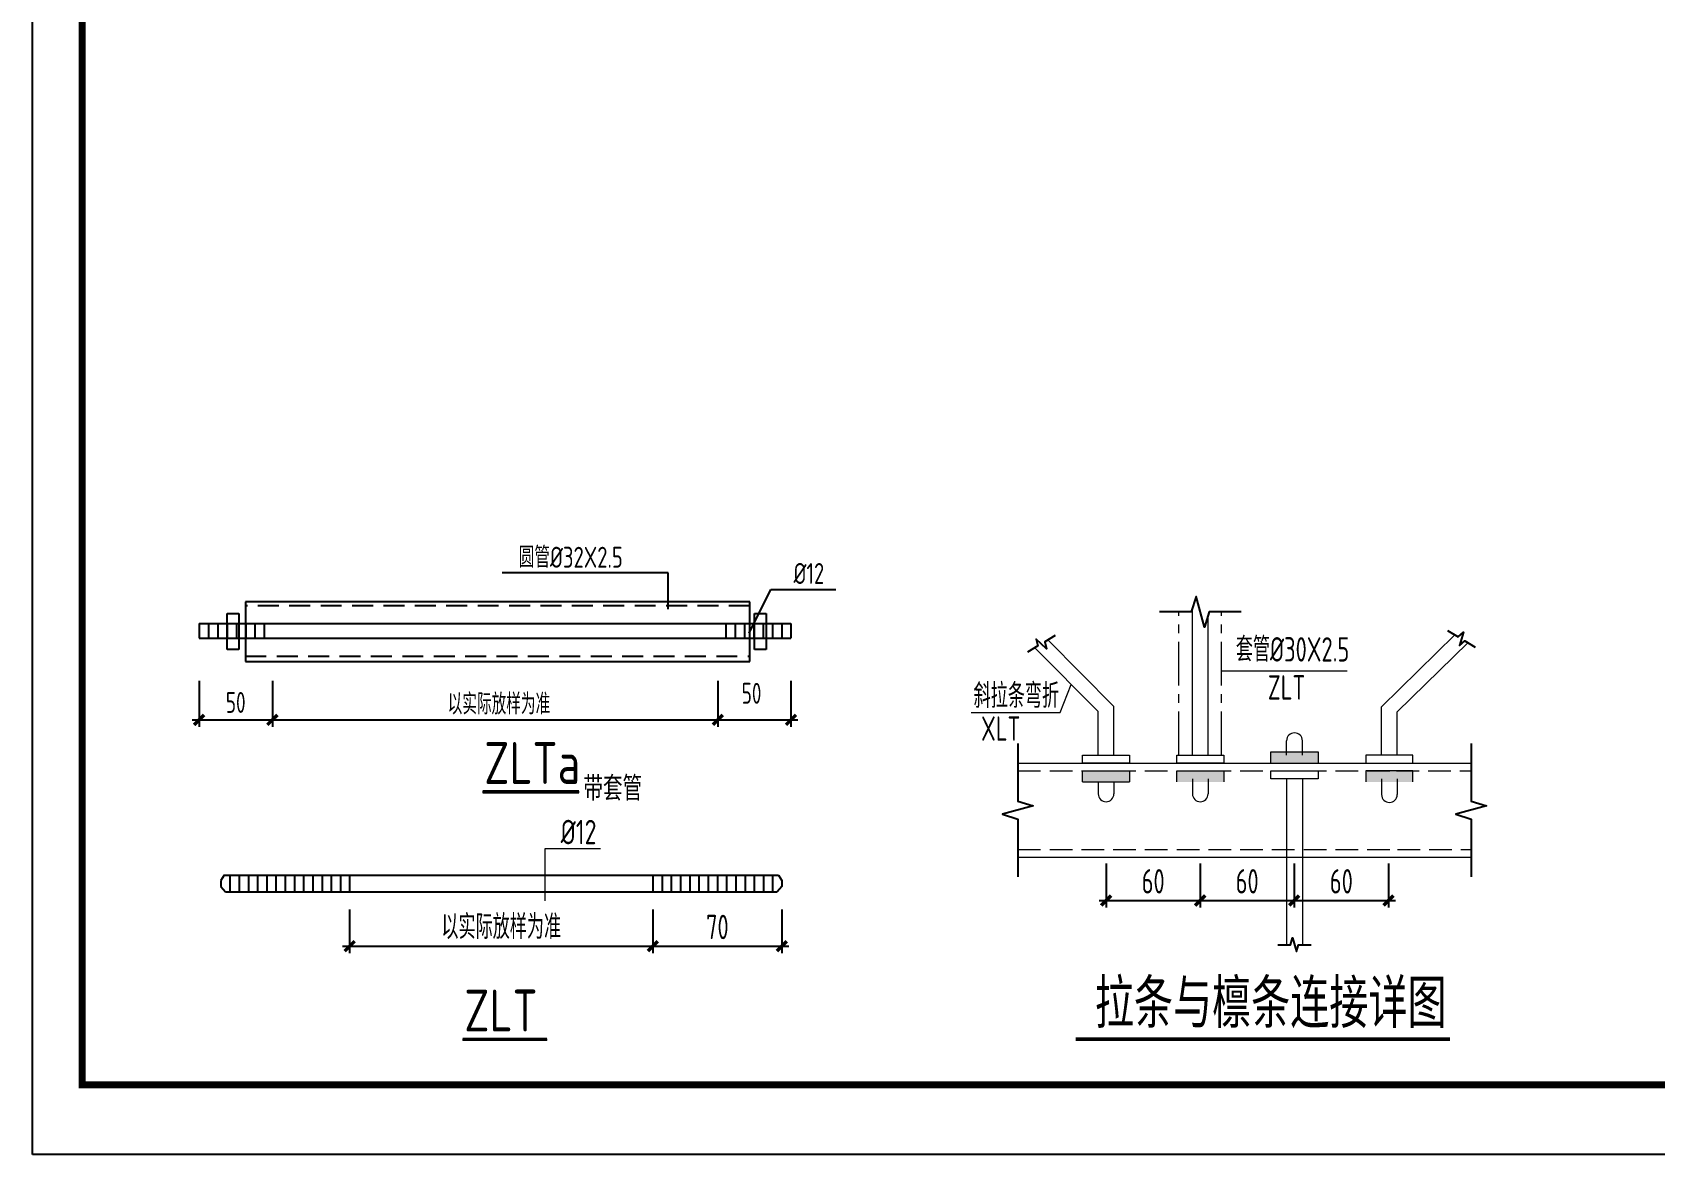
# Model space of a CAD drawing. Extents: x -3102990 to -851544, y -5293060 to -2540151.
# Drawn here: x -1901500 to -1878252, y -2672902 to -2656811 of the extents above; entities that cross this region are included whole.
import ezdxf

# ---------------------------------------------------------------- set-up
doc = ezdxf.new("R2010")
doc.units = 0
doc.header["$LTSCALE"] = 1000
doc.header["$PDMODE"] = 1
for name, pattern in [('CENTER', [2, 1.25, -0.25, 0.25, -0.25]), ('DASH', [0.35, 0.25, -0.1]), ('HIDDEN2', [0.45, 0.3, -0.15])]:
    doc.linetypes.add(name, pattern=pattern)
doc.layers.get('0').update_dxf_attribs({"linetype": 'CONTINUOUS'})
doc.layers.get('Defpoints').update_dxf_attribs({"linetype": 'CONTINUOUS'})
for name, color, linetype in [('1', 140, 'CONTINUOUS'), ('DIM', 3, 'CONTINUOUS'), ('DIM1', 3, 'CONTINUOUS'), ('NUM', 7, 'CONTINUOUS'), ('PUB_TITLE', 4, 'CONTINUOUS'), ('REIN', 1, 'CONTINUOUS'), ('TEXT', 7, 'CONTINUOUS'), ('THIN', 7, 'CONTINUOUS'), ('中粗线', 2, 'CONTINUOUS'), ('梁__实线', 4, 'CONTINUOUS')]:
    doc.layers.add(name, color=color, linetype=linetype)
doc.layers.add('yichutu', color=7, linetype='CONTINUOUS', true_color=0xffffff, plot=False)
doc.styles.add('TSSD_Dimension', font='tssdeng.shx', dxfattribs={"width": 0.7, "bigfont": 'Hztxt.shx'})
doc.styles.add('TSSD_Label', font='tssdeng.shx', dxfattribs={"width": 0.75, "bigfont": 'hztxt.shx'})
doc.styles.add('TSSD_Rein', font='Tssdeng.shx', dxfattribs={"width": 0.75, "bigfont": 'hztxt.shx'})
doc.dimstyles.new('TSSD_25_100', dxfattribs={"dimtxt": 350, "dimasz": 100, "dimexe": 100, "dimexo": 250, "dimgap": 100, "dimtad": 1, "dimdec": 0, "dimlfac": 0.25, "dimzin": 0, "dimdsep": 46, "dimtxsty": 'TSSD_Dimension', "dimblk": 'ARCHTICK', "dimcen": 0, "dimdle": 100, "dimclrt": 7, "dimadec": 0, "dimazin": 0, "dimtfac": 1, "dimtdec": 0, "dimtix": 1, "dimtmove": 2, "dimatfit": 3, "dimfxl": 1, "dimtolj": 1, "dimtzin": 0, "dimarcsym": 0})

# ---------------------------------------------------------------- blocks, each defined once
blk = doc.blocks.new('_ArchTick')
at = {"color": 0, "const_width": 0.5}
blk.add_lwpolyline([(-0.71, -0.71), (0.71, 0.71)], dxfattribs=at)
blk = doc.blocks.new('*D2665')
at = {"layer": 'Defpoints', "color": 0}
for p in [(-1896954, -2669137), (-1892608, -2669137), (-1892608, -2669914)]:
    blk.add_point(p, dxfattribs=at)
at = {"layer": 'DIM', "color": 0, "lineweight": -2}
for p, q in [((-1896954, -2669387), (-1896954, -2670014)), ((-1892608, -2669387), (-1892608, -2670014)), ((-1897054, -2669914), (-1892508, -2669914))]:
    blk.add_line(p, q, dxfattribs=at)
at = {"layer": 'DIM', "color": 0, "lineweight": -2, "xscale": 100, "yscale": 100, "zscale": 99.99999999999994, "rotation": 180}
blk.add_blockref('_ArchTick', (-1896954, -2669914), dxfattribs=at)
at = {"layer": 'DIM', "color": 0, "lineweight": -2, "xscale": 100, "yscale": 100, "zscale": 99.99999999999994}
blk.add_blockref('_ArchTick', (-1892608, -2669914), dxfattribs=at)
at = {"layer": 'DIM', "color": 7, "lineweight": 5, "insert": (-1894781, -2669638), "char_height": 350, "attachment_point": 5, "style": 'TSSD_Dimension'}
blk.add_mtext('\\A1;以实际放样为准', dxfattribs=at)
blk = doc.blocks.new('*D2666')
at = {"layer": 'Defpoints', "color": 0}
for p in [(-1892608, -2669137), (-1890760, -2669137), (-1890760, -2669914)]:
    blk.add_point(p, dxfattribs=at)
at = {"layer": 'DIM', "color": 0, "lineweight": -2}
for p, q in [((-1892608, -2669387), (-1892608, -2670014)), ((-1890760, -2669387), (-1890760, -2670014)), ((-1892708, -2669914), (-1890660, -2669914))]:
    blk.add_line(p, q, dxfattribs=at)
at = {"layer": 'DIM', "color": 0, "lineweight": -2, "xscale": 100, "yscale": 100, "zscale": 99.99999999999994, "rotation": 180}
blk.add_blockref('_ArchTick', (-1892608, -2669914), dxfattribs=at)
at = {"layer": 'DIM', "color": 0, "lineweight": -2, "xscale": 100, "yscale": 100, "zscale": 99.99999999999994}
blk.add_blockref('_ArchTick', (-1890760, -2669914), dxfattribs=at)
at = {"layer": 'DIM', "color": 7, "lineweight": 5, "insert": (-1891684, -2669639), "char_height": 350, "attachment_point": 5, "style": 'TSSD_Dimension'}
blk.add_mtext('\\A1;70', dxfattribs=at)
blk = doc.blocks.new('*D7')
at = {"layer": 'Defpoints', "color": 0}
for p in [(958190, -332527), (959239, -332527), (959239, -333339)]:
    blk.add_point(p, dxfattribs=at)
at = {"layer": 'DIM', "color": 0, "lineweight": -2}
for p, q in [((958190, -332777), (958190, -333439)), ((959239, -332777), (959239, -333439)), ((958090, -333339), (959339, -333339))]:
    blk.add_line(p, q, dxfattribs=at)
at = {"layer": 'DIM', "color": 0, "lineweight": -2, "xscale": 100, "yscale": 100, "zscale": 100, "rotation": 180}
blk.add_blockref('_ArchTick', (958190, -333339), dxfattribs=at)
at = {"layer": 'DIM', "color": 0, "lineweight": -2, "xscale": 100, "yscale": 100, "zscale": 100}
blk.add_blockref('_ArchTick', (959239, -333339), dxfattribs=at)
at = {"layer": 'DIM', "color": 7, "insert": (958674, -332958), "char_height": 300, "attachment_point": 5, "style": 'TSSD_Dimension'}
blk.add_mtext('\\A1;50', dxfattribs=at)
blk = doc.blocks.new('*D8')
at = {"layer": 'Defpoints', "color": 0}
for p in [(950756, -332527), (951806, -332527), (951806, -333339)]:
    blk.add_point(p, dxfattribs=at)
at = {"layer": 'DIM', "color": 0, "lineweight": -2}
for p, q in [((950756, -332777), (950756, -333439)), ((951806, -332777), (951806, -333439)), ((950656, -333339), (951906, -333339))]:
    blk.add_line(p, q, dxfattribs=at)
at = {"layer": 'DIM', "color": 0, "lineweight": -2, "xscale": 100, "yscale": 100, "zscale": 100, "rotation": 180}
blk.add_blockref('_ArchTick', (950756, -333339), dxfattribs=at)
at = {"layer": 'DIM', "color": 0, "lineweight": -2, "xscale": 100, "yscale": 100, "zscale": 100}
blk.add_blockref('_ArchTick', (951806, -333339), dxfattribs=at)
at = {"layer": 'DIM', "color": 7, "insert": (951281, -333089), "char_height": 300, "attachment_point": 5, "style": 'TSSD_Dimension'}
blk.add_mtext('\\A1;50', dxfattribs=at)
blk = doc.blocks.new('*D2667')
at = {"layer": 'Defpoints', "color": 0}
for p in [(-1884766, -2668477, 338), (-1883416, -2668477, 338), (-1883416, -2669259)]:
    blk.add_point(p, dxfattribs=at)
at = {"layer": 'DIM', "color": 0, "lineweight": -2}
for p, q in [((-1884766, -2668727), (-1884766, -2669359)), ((-1883416, -2668727), (-1883416, -2669359)), ((-1884866, -2669259), (-1883316, -2669259))]:
    blk.add_line(p, q, dxfattribs=at)
at = {"layer": 'DIM', "color": 0, "lineweight": -2, "xscale": 100, "yscale": 100, "zscale": 100, "rotation": 180}
blk.add_blockref('_ArchTick', (-1884766, -2669259), dxfattribs=at)
at = {"layer": 'DIM', "color": 0, "lineweight": -2, "xscale": 100, "yscale": 100, "zscale": 100}
blk.add_blockref('_ArchTick', (-1883416, -2669259), dxfattribs=at)
at = {"layer": 'DIM', "color": 7, "lineweight": 5, "insert": (-1884091, -2668984), "char_height": 350, "attachment_point": 5, "style": 'TSSD_Dimension'}
blk.add_mtext('\\A1;60', dxfattribs=at)
blk = doc.blocks.new('*D2668')
at = {"layer": 'Defpoints', "color": 0}
for p in [(-1886113, -2668477, 338), (-1884763, -2668477, 338), (-1884763, -2669259)]:
    blk.add_point(p, dxfattribs=at)
at = {"layer": 'DIM', "color": 0, "lineweight": -2}
for p, q in [((-1886113, -2668727), (-1886113, -2669359)), ((-1884763, -2668727), (-1884763, -2669359)), ((-1886213, -2669259), (-1884663, -2669259))]:
    blk.add_line(p, q, dxfattribs=at)
at = {"layer": 'DIM', "color": 0, "lineweight": -2, "xscale": 100, "yscale": 100, "zscale": 100, "rotation": 180}
blk.add_blockref('_ArchTick', (-1886113, -2669259), dxfattribs=at)
at = {"layer": 'DIM', "color": 0, "lineweight": -2, "xscale": 100, "yscale": 100, "zscale": 100}
blk.add_blockref('_ArchTick', (-1884763, -2669259), dxfattribs=at)
at = {"layer": 'DIM', "color": 7, "lineweight": 5, "insert": (-1885438, -2668984), "char_height": 350, "attachment_point": 5, "style": 'TSSD_Dimension'}
blk.add_mtext('\\A1;60', dxfattribs=at)
blk = doc.blocks.new('*D2669')
at = {"layer": 'Defpoints', "color": 0}
for p in [(-1883416, -2668477, 338), (-1882065, -2668477, 338), (-1882065, -2669259)]:
    blk.add_point(p, dxfattribs=at)
at = {"layer": 'DIM', "color": 0, "lineweight": -2}
for p, q in [((-1883416, -2668727), (-1883416, -2669359)), ((-1882065, -2668727), (-1882065, -2669359)), ((-1883516, -2669259), (-1881965, -2669259))]:
    blk.add_line(p, q, dxfattribs=at)
at = {"layer": 'DIM', "color": 0, "lineweight": -2, "xscale": 100, "yscale": 100, "zscale": 100, "rotation": 180}
blk.add_blockref('_ArchTick', (-1883416, -2669259), dxfattribs=at)
at = {"layer": 'DIM', "color": 0, "lineweight": -2, "xscale": 100, "yscale": 100, "zscale": 100}
blk.add_blockref('_ArchTick', (-1882065, -2669259), dxfattribs=at)
at = {"layer": 'DIM', "color": 7, "lineweight": 5, "insert": (-1882741, -2668984), "char_height": 350, "attachment_point": 5, "style": 'TSSD_Dimension'}
blk.add_mtext('\\A1;60', dxfattribs=at)
blk = doc.blocks.new('A$C16496DF1')
at = {"layer": 'PUB_TITLE'}
blk.add_lwpolyline([(0, 0), (0, 42000), (104100, 42000), (104100, 0)], close=True, dxfattribs=at)
at = {"layer": 'PUB_TITLE', "const_width": 100}
blk.add_lwpolyline([(103100, 1000), (103100, 41000), (713, 41000), (713, 1000), (103100, 1000)], dxfattribs=at)
blk = doc.blocks.new('yct-1041-420-104100-42000-100-2006.0')
at = {"layer": 'yichutu', "color": 7, "true_color": 0xffffff}
blk.add_lwpolyline([(0, 0), (0, 42000), (104100, 42000), (104100, 0)], close=True, dxfattribs=at)
blk = doc.blocks.new('A$C00545202')
at = {"linetype": 'Continuous'}
for p, q in [((-5044.7, 545.7), (-5044.7, 335.8)), ((-4911.2, 545.7), (-4911.2, 335.8)), ((-4777.8, 545.7), (-4777.8, 335.8)), ((-4644.3, 545.7), (-4644.3, 335.8)), ((-4510.8, 545.7), (-4510.8, 335.8)), ((-4377.3, 545.7), (-4377.3, 335.8)), ((-4243.8, 545.7), (-4243.8, 335.8)), ((-4110.3, 545.7), (-4110.3, 335.8)), ((2503.6, 545.7), (2503.6, 335.8)), ((2637.1, 545.7), (2637.1, 335.8)), ((2770.6, 545.7), (2770.6, 335.8)), ((2904.1, 545.7), (2904.1, 335.8)), ((3037.6, 545.7), (3037.6, 335.8)), ((3171.1, 545.7), (3171.1, 335.8)), ((3304.6, 545.7), (3304.6, 335.8)), ((3438.1, 545.7), (3438.1, 335.8))]:
    blk.add_line(p, q, dxfattribs=at)
blk.add_line((-982.7, -1865.9), (400.1, -1865.9))
at = {"layer": 'DIM'}
blk.add_line((-3993.7, -834.4), (2387, -834.4), dxfattribs=at)
at = {"layer": 'DIM1', "linetype": 'Continuous'}
for p, q in [((-4381.8, 859.8), (-4381.8, 3.9)), ((2847.7, 859.8), (-4381.8, 859.8)), ((2847.7, 3.9), (2847.7, 859.8)), ((-4644.8, 690.7), (-4475.6, 690.7)), ((-4644.8, 176.2), (-4644.8, 690.7)), ((-4475.6, 690.7), (-4475.6, 176.2)), ((2914.6, 176.2), (2914.6, 690.7)), ((2914.6, 690.7), (3083.9, 690.7)), ((3083.9, 690.7), (3083.9, 176.2)), ((-4475.6, 176.2), (-4644.8, 176.2)), ((-4381.8, 3.9), (2847.7, 3.9)), ((3083.9, 176.2), (2914.6, 176.2))]:
    blk.add_line(p, q, dxfattribs=at)
at = {"layer": 'DIM1', "linetype": 'HIDDEN2'}
for p, q in [((2847.7, 799.4), (-4381.8, 799.4)), ((-4381.8, 79.5), (2847.7, 79.5))]:
    blk.add_line(p, q, dxfattribs=at)
at = {"layer": 'NUM', "const_width": 50}
blk.add_lwpolyline([(-982.7, -1865.9), (400.1, -1865.9)], dxfattribs=at)
at = {"layer": 'TEXT'}
for p, q in [((1676.8, 1274.6), (-702.4, 1274.6)), ((1676.8, 754.4), (1676.8, 1274.6)), ((2840.3, 406.9), (3151.2, 1035.6)), ((3151.2, 1035.6), (4079.2, 1035.6))]:
    blk.add_line(p, q, dxfattribs=at)
at = {"layer": '梁__实线', "linetype": 'Continuous'}
for p, q in [((-5044.7, 545.7), (3438.1, 545.7)), ((-5044.7, 335.8), (3438.1, 335.8))]:
    blk.add_line(p, q, dxfattribs=at)
at = {"layer": 'TEXT'}
for s, height, style, width, p in [('圆管%%c32X2.5', 300, 'TSSD_Rein', 0.75, (-465.6, 1347.8)), ('%%c12', 300, 'TSSD_Rein', 0.75, (3474.4, 1114.7)), ('以实际放样为准', 300, 'TSSD_Rein', 0.7, (-1482.5, -757)), ('ZLTa', 600, 'TSSD_Label', 0.8, (-958.8, -1752.8)), ('带套管', 350, 'TSSD_Label', 0.8, (464, -1993))]:
    blk.add_text(s, height=height, dxfattribs=dict(at, style=style, width=width)).set_placement(p)
at = {"layer": 'DIM'}
dim = blk.add_aligned_dim(p1=(-5044.7, -22.5), p2=(-3995, -22.5), distance=-811.9, text='50', dimstyle='TSSD_25_100', dxfattribs=at)
dim.commit()
dim.dimension.update_dxf_attribs({"geometry": '*D8', "text_midpoint": (-4519.9, -584.4), "insert": (-955801.2, 332504.7)})
dim = blk.add_linear_dim(base=(3438.1, -834.4), p1=(2388.3, -22.5), p2=(3438.1, -22.5), angle=0, text='50', dimstyle='TSSD_25_100', dxfattribs=at)
dim.commit()
dim.dimension.update_dxf_attribs({"geometry": '*D7', "text_midpoint": (2872.9, -453.7), "dimtype": 129, "insert": (-955801.2, 332504.7)})

msp = doc.modelspace()

# ---------------------------------------------------------------- hatches: boundary and pattern name
at = {"layer": '梁__实线', "linetype": 'Continuous'}
h = msp.add_hatch(color=256, dxfattribs=at)
h.paths.add_polyline_path([(-1883412.41, -2667287.99), (-1883412.41, -2667129.04), (-1883749.91, -2667129.04), (-1883749.91, -2667287.99)])
h.paths.add_polyline_path([(-1883074.91, -2667287.99), (-1883074.91, -2667129.04), (-1883412.41, -2667129.04), (-1883412.41, -2667287.99)])
h = msp.add_hatch(color=256, dxfattribs=at)
h.paths.add_polyline_path([(-1886113.02, -2667559.43), (-1886113.02, -2667400.49), (-1886450.52, -2667400.49), (-1886450.52, -2667559.43)])
h.paths.add_polyline_path([(-1885775.52, -2667559.43), (-1885775.52, -2667400.49), (-1886113.02, -2667400.49), (-1886113.02, -2667559.43)])
h = msp.add_hatch(color=256, dxfattribs=at)
h.paths.add_polyline_path([(-1884763.02, -2667559.43), (-1884763.02, -2667400.49), (-1885100.52, -2667400.49), (-1885100.52, -2667559.43)])
h.paths.add_polyline_path([(-1884425.52, -2667559.43), (-1884425.52, -2667400.49), (-1884763.02, -2667400.49), (-1884763.02, -2667559.43)])
h = msp.add_hatch(color=256, dxfattribs=at)
h.paths.add_polyline_path([(-1882051.97, -2667559.43), (-1882051.97, -2667400.49), (-1881714.47, -2667400.49), (-1881714.47, -2667559.43)])
h.paths.add_polyline_path([(-1882389.47, -2667559.43), (-1882389.47, -2667400.49), (-1882051.97, -2667400.49), (-1882051.97, -2667559.43)])

# ---------------------------------------------------------------- linework, layer by layer
at = {"lineweight": 5}
for p, q in [((-1884457.24, -2665965.3), (-1882657.43, -2665965.3)), ((-1886771.45, -2666562.96, -675), (-1886613.19, -2666159.88, -459.33))]:
    msp.add_line(p, q, dxfattribs=at)
at = {"color": 6, "linetype": 'DASH', "lineweight": 5, "ltscale": 1.3}
for p, q in [((-1887375.67, -2667400.49), (-1881951.96, -2667400.49)), ((-1881951.96, -2667400.49), (-1880890.99, -2667400.49)), ((-1887375.67, -2668525.49), (-1881938.25, -2668525.49)), ((-1881938.25, -2668525.49), (-1880879.56, -2668525.49))]:
    msp.add_line(p, q, dxfattribs=at)
msp.add_line((-1895335.24, -2671250.2, -480), (-1894125.34, -2671250.2, -480))
at = {"layer": '1'}
for p, q in [((-1898751.77, -2668897.04, -480), (-1898801.75, -2668971.71, -480)), ((-1898801.75, -2668971.71, -480), (-1898801.75, -2669057.32, -480)), ((-1898801.75, -2669057.32, -480), (-1898733.06, -2669137.15, -480)), ((-1898669.75, -2668897.04, -480), (-1898669.75, -2669137.15, -480)), ((-1898669.74, -2668897.04, -480), (-1898669.74, -2669137.15, -480)), ((-1898537.75, -2668897.04, -480), (-1898537.75, -2669137.15, -480)), ((-1898537.74, -2668897.04, -480), (-1898537.74, -2669137.15, -480)), ((-1898405.75, -2668897.04, -480), (-1898405.75, -2669137.15, -480)), ((-1898405.74, -2668897.04, -480), (-1898405.74, -2669137.15, -480)), ((-1898273.75, -2668897.04, -480), (-1898273.75, -2669137.15, -480)), ((-1898273.74, -2668897.04, -480), (-1898273.74, -2669137.15, -480)), ((-1898141.75, -2668897.04, -480), (-1898141.75, -2669137.15, -480)), ((-1898141.74, -2668897.04, -480), (-1898141.74, -2669137.15, -480)), ((-1898009.75, -2668897.04, -480), (-1898009.75, -2669137.15, -480)), ((-1898009.74, -2668897.04, -480), (-1898009.74, -2669137.15, -480)), ((-1897877.75, -2668897.04, -480), (-1897877.75, -2669137.15, -480)), ((-1897877.74, -2668897.04, -480), (-1897877.74, -2669137.15, -480)), ((-1897745.75, -2668897.04, -480), (-1897745.75, -2669137.15, -480)), ((-1897745.74, -2668897.04, -480), (-1897745.74, -2669137.15, -480)), ((-1897613.75, -2668897.04, -480), (-1897613.75, -2669137.15, -480)), ((-1897613.74, -2668897.04, -480), (-1897613.74, -2669137.15, -480)), ((-1897481.75, -2668897.04, -480), (-1897481.75, -2669137.15, -480)), ((-1897481.74, -2668897.04, -480), (-1897481.74, -2669137.15, -480)), ((-1897349.75, -2668897.04, -480), (-1897349.75, -2669137.15, -480)), ((-1897349.74, -2668897.04, -480), (-1897349.74, -2669137.15, -480)), ((-1897217.75, -2668897.04, -480), (-1897217.75, -2669137.15, -480)), ((-1897217.74, -2668897.04, -480), (-1897217.74, -2669137.15, -480)), ((-1897085.75, -2668897.04, -480), (-1897085.75, -2669137.15, -480)), ((-1897085.74, -2668897.04, -480), (-1897085.74, -2669137.15, -480)), ((-1896953.75, -2668897.04, -480), (-1896953.75, -2669137.15, -480)), ((-1896953.74, -2668897.04, -480), (-1896953.74, -2669137.15, -480)), ((-1892607.68, -2668897.04, -480), (-1892607.68, -2669137.15, -480)), ((-1892475.68, -2668897.04, -480), (-1892475.68, -2669137.15, -480)), ((-1892343.68, -2668897.04, -480), (-1892343.68, -2669137.15, -480)), ((-1892211.68, -2668897.04, -480), (-1892211.68, -2669137.15, -480)), ((-1892079.68, -2668897.04, -480), (-1892079.68, -2669137.15, -480)), ((-1891947.68, -2668897.04, -480), (-1891947.68, -2669137.15, -480)), ((-1891815.68, -2668897.04, -480), (-1891815.68, -2669137.15, -480)), ((-1891683.68, -2668897.04, -480), (-1891683.68, -2669137.15, -480)), ((-1891551.68, -2668897.04, -480), (-1891551.68, -2669137.15, -480)), ((-1891419.68, -2668897.04, -480), (-1891419.68, -2669137.15, -480)), ((-1891287.68, -2668897.04, -480), (-1891287.68, -2669137.15, -480)), ((-1891155.68, -2668897.04, -480), (-1891155.68, -2669137.15, -480)), ((-1891023.68, -2668897.04, -480), (-1891023.68, -2669137.15, -480)), ((-1890891.68, -2668897.04, -480), (-1890891.68, -2669137.15, -480)), ((-1890759.68, -2669057.32, -480), (-1890828.37, -2669137.15, -480)), ((-1890809.66, -2668897.04, -480), (-1890759.68, -2668971.71, -480)), ((-1890759.68, -2668971.71, -480), (-1890759.68, -2669057.32, -480))]:
    msp.add_line(p, q, dxfattribs=at)
at = {"layer": 'NUM', "const_width": 50, "elevation": -480}
msp.add_lwpolyline([(-1895335.24, -2671250.2), (-1894125.34, -2671250.2)], dxfattribs=at)
at = {"layer": 'NUM', "const_width": 50}
msp.add_lwpolyline([(-1886548.5, -2671246.92), (-1881181.74, -2671246.92)], dxfattribs=at)
at = {"layer": 'REIN', "color": 4, "linetype": 'ByBlock', "lineweight": 5}
for p, q in [((-1887375.67, -2667287.99), (-1881951.96, -2667287.99)), ((-1881951.96, -2667287.99), (-1880892.13, -2667287.99)), ((-1887375.67, -2668637.99), (-1881938.25, -2668637.99)), ((-1881938.25, -2668637.99), (-1880878.42, -2668637.99))]:
    msp.add_line(p, q, dxfattribs=at)
at = {"layer": 'TEXT', "lineweight": 5}
for p, q in [((-1888048.73, -2666562.96, -675), (-1886771.45, -2666562.96, -675)), ((-1894152.13, -2669264.4, -480), (-1894152.13, -2668515.31, -480)), ((-1894152.13, -2668515.31, -480), (-1893357.91, -2668515.31, -480))]:
    msp.add_line(p, q, dxfattribs=at)
at = {"layer": 'THIN'}
for points in [[(-1884177.24, -2665117.51), (-1884633.02, -2665117.51), (-1884703.02, -2665337.51), (-1884823.02, -2664897.51), (-1884893.02, -2665117.51), (-1885348.8, -2665117.51)], [(-1887375.67, -2667007.99), (-1887375.67, -2667832.99), (-1887155.67, -2667902.99), (-1887595.67, -2668022.99), (-1887375.67, -2668092.99), (-1887375.67, -2668917.99)], [(-1880878.42, -2667007.99), (-1880878.42, -2667832.99), (-1880658.42, -2667902.99), (-1881098.42, -2668022.99), (-1880878.42, -2668092.99), (-1880878.42, -2668917.99)], [(-1883650.91, -2669892.46), (-1883470.91, -2669892.46), (-1883439.41, -2669793.46), (-1883385.41, -2669991.46), (-1883353.91, -2669892.46), (-1883173.91, -2669892.46)]]:
    msp.add_lwpolyline(points, dxfattribs=at)
at = {"layer": 'THIN', "elevation": -48}
for points in [[(-1886841.95, -2665459.86), (-1886992.15, -2665549.7), (-1886969.03, -2665648.04), (-1887112.91, -2665509.76), (-1887089.79, -2665608.1), (-1887239.99, -2665697.94)], [(-1881217.32, -2665386.21), (-1881068.04, -2665476.73), (-1880992.13, -2665410.46), (-1881046.91, -2665601.83), (-1880971, -2665535.56), (-1880821.71, -2665626.08)]]:
    msp.add_lwpolyline(points, dxfattribs=at)
at = {"layer": '中粗线', "color": 4, "linetype": 'CENTER', "lineweight": 5, "ltscale": 0.5}
for p, q in [((-1885068.8, -2667175.49), (-1885068.8, -2665117.51)), ((-1884457.24, -2667175.49), (-1884457.24, -2665117.51))]:
    msp.add_line(p, q, dxfattribs=at)
at = {"layer": '梁__实线', "linetype": 'Continuous', "lineweight": 5}
for p, q in [((-1884875.52, -2667175.49), (-1884875.52, -2665062.51)), ((-1884650.52, -2667175.49), (-1884650.52, -2665172.51)), ((-1886000.52, -2666474.9), (-1886947.09, -2665522.75)), ((-1882164.47, -2666479.84), (-1881112.82, -2665449.57)), ((-1881939.47, -2666554.84), (-1880926.21, -2665562.72)), ((-1886225.52, -2666549.9), (-1887134.85, -2665635.05)), ((-1886000.52, -2667175.49), (-1886000.52, -2666474.9)), ((-1882164.47, -2667175.49), (-1882164.47, -2666479.84)), ((-1886225.52, -2667175.49), (-1886225.52, -2666549.9)), ((-1881939.47, -2667175.49), (-1881939.47, -2666554.84)), ((-1883524.91, -2667175.49), (-1883524.91, -2666967.61)), ((-1883299.91, -2667175.49), (-1883299.91, -2666967.61)), ((-1886450.52, -2667287.99), (-1886450.52, -2667175.49)), ((-1886450.52, -2667175.49), (-1885775.52, -2667175.49)), ((-1885775.52, -2667175.49), (-1885775.52, -2667287.99)), ((-1885100.52, -2667175.49), (-1884425.52, -2667175.49)), ((-1885100.52, -2667287.99), (-1885100.52, -2667175.49)), ((-1884425.52, -2667175.49), (-1884425.52, -2667287.99)), ((-1883749.91, -2667287.99), (-1883749.91, -2667129.04)), ((-1883749.91, -2667129.04), (-1883074.91, -2667129.04)), ((-1883074.91, -2667129.04), (-1883074.91, -2667287.99)), ((-1881714.47, -2667175.29), (-1882389.47, -2667175.29)), ((-1882389.47, -2667175.29), (-1882389.47, -2667287.79)), ((-1881714.47, -2667287.79), (-1881714.47, -2667175.29)), ((-1885775.52, -2667287.99), (-1886450.52, -2667287.99)), ((-1886450.52, -2667400.49), (-1885775.52, -2667400.49)), ((-1886450.52, -2667559.43), (-1886450.52, -2667400.49)), ((-1885775.52, -2667400.49), (-1885775.52, -2667559.43)), ((-1884425.52, -2667287.99), (-1885100.52, -2667287.99)), ((-1885100.52, -2667400.49), (-1884425.52, -2667400.49)), ((-1885100.52, -2667559.43), (-1885100.52, -2667400.49)), ((-1884425.52, -2667400.49), (-1884425.52, -2667559.43)), ((-1883749.91, -2667512.99), (-1883749.91, -2667400.49)), ((-1883749.91, -2667400.49), (-1883074.91, -2667400.49)), ((-1883074.91, -2667400.49), (-1883074.91, -2667512.99)), ((-1882389.47, -2667287.79), (-1881714.47, -2667287.79)), ((-1881714.47, -2667400.49), (-1882389.47, -2667400.49)), ((-1882389.47, -2667400.49), (-1882389.47, -2667559.43)), ((-1881714.47, -2667559.43), (-1881714.47, -2667400.49)), ((-1886450.52, -2667559.43), (-1885775.52, -2667559.43)), ((-1886225.52, -2667559.43), (-1886225.52, -2667729.97)), ((-1886000.52, -2667559.43), (-1886000.52, -2667729.97)), ((-1884875.52, -2667512.99), (-1884875.52, -2667729.97)), ((-1884650.52, -2667512.99), (-1884650.52, -2667729.97)), ((-1883074.91, -2667512.99), (-1883749.91, -2667512.99)), ((-1883524.91, -2667512.99), (-1883524.91, -2669892.46)), ((-1883299.91, -2667512.99), (-1883299.91, -2669892.46)), ((-1882164.47, -2667512.99), (-1882164.47, -2667740.85)), ((-1881939.47, -2667512.99), (-1881939.47, -2667740.85))]:
    msp.add_line(p, q, dxfattribs=at)
at = {"layer": '梁__实线', "linetype": 'Continuous'}
for p, q in [((-1898751.76, -2668897.04, -480), (-1890809.66, -2668897.04, -480)), ((-1898733.05, -2669137.15, -480), (-1890828.37, -2669137.15, -480))]:
    msp.add_line(p, q, dxfattribs=at)
at = {"layer": '梁__实线', "linetype": 'Continuous', "lineweight": 5}
for centre, start, end in [((-1883412.41, -2666967.61), 0, 180), ((-1886113.02, -2667729.97), 180, 0), ((-1884763.02, -2667729.97), 180, 0), ((-1882051.97, -2667740.85), 180, 0)]:
    msp.add_arc(centre, 112.5, start, end, dxfattribs=at)

# ---------------------------------------------------------------- block references
at = {"ltscale": 1.5}
msp.add_blockref('A$C16496DF1', (-1901499.9, -2672902.4), dxfattribs=at)
at = {"layer": 'REIN', "linetype": 'ByBlock'}
msp.add_blockref('A$C00545202', (-1894066.58, -2665834.51), dxfattribs=at)
at = {"layer": 'yichutu'}
msp.add_blockref('yct-1041-420-104100-42000-100-2006.0', (-1901499.9, -2672902.4), dxfattribs=at)

# ---------------------------------------------------------------- texts
at = {"layer": 'TEXT', "lineweight": 5}
for s, height, style, width, p in [('套管%%c30X2.5', 350, 'TSSD_Rein', 0.7, (-1884253.41, -2665833.08)), ('ZLT', 350, 'TSSD_Rein', 0.7, (-1883794.43, -2666378.87)), ('斜拉条弯折', 350, 'TSSD_Rein', 0.7, (-1888011.25, -2666497.21, -675)), ('XLT', 350, 'TSSD_Rein', 0.7, (-1887904.58, -2666968.26)), ('%%C12', 350, 'TSSD_Rein', 0.75, (-1893929.07, -2668452.49, -480)), ('拉条与檩条连接详图', 700, 'TSSD_Label', 0.8, (-1886273.68, -2671087.08, 337.5)), ('ZLT', 600, 'TSSD_Label', 0.8, (-1895311.29, -2671137.08, -480))]:
    msp.add_text(s, height=height, dxfattribs=dict(at, style=style, width=width)).set_placement(p)

# ---------------------------------------------------------------- dimensions: what is measured, and where the dimension line sits
at = {"layer": 'DIM', "lineweight": 5}
for base, p1, p2, picture, middle in [((-1884762.81, -2669258.75, -337.5), (-1886113.02, -2668477.12), (-1884762.81, -2668477.12), '*D2668', (-1885437.92, -2668983.75, -337.5)), ((-1883415.61, -2669258.75, -337.5), (-1884765.81, -2668477.12), (-1883415.61, -2668477.12), '*D2667', (-1884090.71, -2668983.75, -337.5)), ((-1882065.41, -2669258.75, -337.5), (-1883415.61, -2668477.12), (-1882065.41, -2668477.12), '*D2669', (-1882740.51, -2668983.75, -337.5))]:
    dim = msp.add_linear_dim(base=base, p1=p1, p2=p2, text='60', dimstyle='TSSD_25_100', dxfattribs=at)
    dim.commit()
    dim.dimension.update_dxf_attribs({"geometry": picture, "text_midpoint": middle})
for p1, p2, text, picture, middle in [((-1896953.74, -2669137.15, -480), (-1892607.68, -2669137.15, -480), '以实际放样为准', '*D2665', (-1894780.71, -2669637.78, -480)), ((-1892607.68, -2669137.15, -480), (-1890759.68, -2669137.15, -480), '70', '*D2666', (-1891683.68, -2669639.15, -480))]:
    dim = msp.add_aligned_dim(p1=p1, p2=p2, distance=-777.01, text=text, dimstyle='TSSD_25_100', dxfattribs=at)
    dim.commit()
    dim.dimension.update_dxf_attribs({"geometry": picture, "text_midpoint": middle})

doc.saveas('drawing.dxf')
